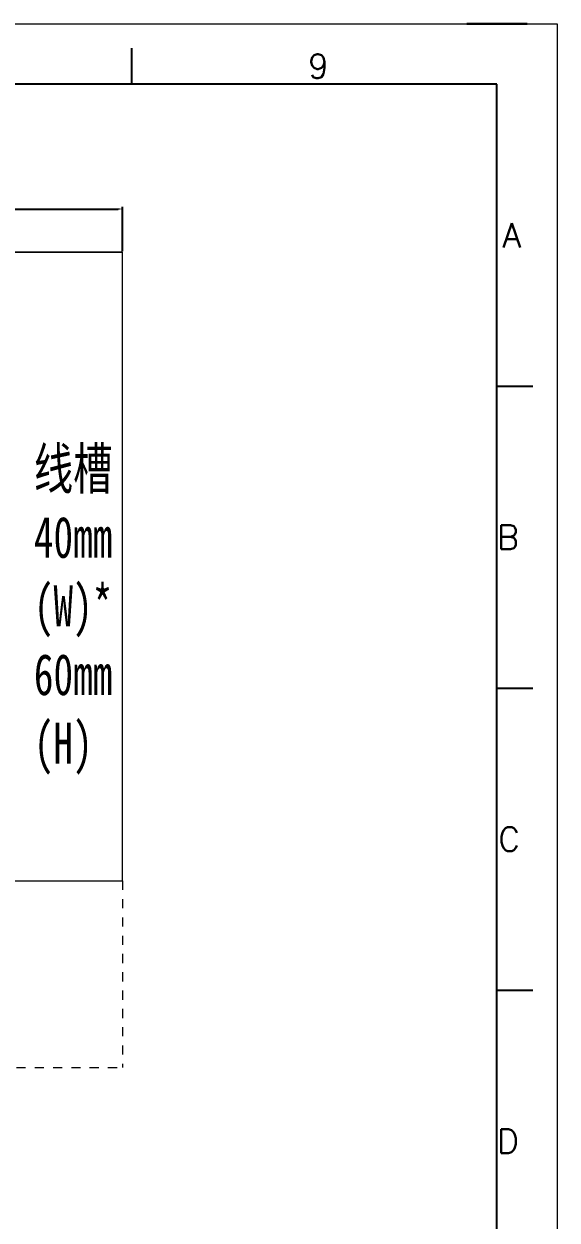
# Model space of a CAD drawing. Extents: x 33864 to 41687, y -3582 to -110.
# Drawn here: x 41396 to 41687, y -1374 to -720 of the extents above; entities that cross this region are included whole.
import ezdxf
from ezdxf.enums import TextEntityAlignment as Align

# ---------------------------------------------------------------- set-up
doc = ezdxf.new("R2010")
doc.units = 0
doc.header["$MEASUREMENT"] = 0
doc.linetypes.add('10', pattern=[20, 5, -5, 5, -5])
doc.layers.add('AE_BOR', color=1, linetype='Continuous')
doc.layers.add('细实线层', color=7, linetype='Continuous')
doc.styles.add('WD', font='romans.shx', dxfattribs={"bigfont": 'gbcbig.shx'})
doc.styles.add('宋', font='', dxfattribs={"width": 0.7})
doc.styles.get('宋').set_extended_font_data('SimSun')
doc.dimstyles.new('AM_ISO', dxfattribs={"dimtxt": 5.5, "dimasz": 2.5, "dimexe": 1.25, "dimexo": 0.5, "dimgap": 0.5, "dimtad": 1, "dimdsep": 46, "dimtxsty": 'Standard', "dimcen": 0, "dimclrd": 5, "dimclre": 5, "dimclrt": 1, "dimadec": 0, "dimazin": 2, "dimtp": 0.1, "dimtm": 0.1, "dimtfac": 0.71, "dimtmove": 0, "dimatfit": 3, "dimfxl": 1, "dimtfillclr": 6, "dimlwd": -1, "dimlwe": -1, "dimarcsym": 0})

# ---------------------------------------------------------------- blocks, each defined once
blk = doc.blocks.new('*D117')
at = {"layer": 'Defpoints', "color": 0, "lineweight": 0}
for p in [(41449.92, -821.25), (39901.92, -844.83), (41449.92, -844.83)]:
    blk.add_point(p, dxfattribs=at)
at = {"layer": '细实线层', "color": 5}
for p, q in [((39901.92, -844.33), (39901.92, -820)), ((39904.42, -821.25), (41447.42, -821.25)), ((41449.92, -844.33), (41449.92, -820))]:
    blk.add_line(p, q, dxfattribs=at)
at = {"layer": '细实线层', "color": 5, "lineweight": 0}
for points in [[(39904.42, -820.83), (39904.42, -821.66), (39901.92, -821.25)], [(41447.42, -821.66), (41447.42, -820.83), (41449.92, -821.25)]]:
    blk.add_solid(points, dxfattribs=at)
at = {"layer": '细实线层', "color": 1, "lineweight": 0, "insert": (40675.92, -818), "char_height": 5.5, "attachment_point": 5}
blk.add_mtext('1548', dxfattribs=at)

msp = doc.modelspace()

# ---------------------------------------------------------------- linework, layer by layer
for p, q in [((41654.367, -753.114), (39760.167, -753.114)), ((41654.367, -2073.114), (41654.367, -753.114))]:
    msp.add_line(p, q)
at = {"layer": 'AE_BOR', "color": 1, "lineweight": 15}
for p, q in [((39727.145, -720.114), (41687.345, -720.114)), ((41687.345, -720.114), (41687.345, -2106.114))]:
    msp.add_line(p, q, dxfattribs=at)
at = {"layer": 'AE_BOR', "lineweight": 30}
msp.add_line((41671.065, -720.114), (41638.065, -720.114), dxfattribs=at)
at = {"layer": 'AE_BOR'}
for p, q in [((41454.915, -753.114), (41454.915, -733.314)), ((41654.367, -918.114), (41674.167, -918.114)), ((41654.367, -1083.114), (41674.167, -1083.114)), ((41654.367, -1248.114), (41674.167, -1248.114))]:
    msp.add_line(p, q, dxfattribs=at)
at = {"layer": '细实线层', "lineweight": 0}
for p, q in [((39901.924, -844.826), (41449.924, -844.826)), ((41449.924, -844.826), (41389.924, -844.826)), ((41449.924, -1188.326), (41449.924, -844.826)), ((39901.924, -1188.326), (41449.924, -1188.326))]:
    msp.add_line(p, q, dxfattribs=at)
at = {"layer": '细实线层', "color": 5, "linetype": '10', "lineweight": 0}
for p in [(41449.924, -1188.326), (39901.924, -1290.326)]:
    msp.add_line(p, (41449.924, -1290.326), dxfattribs=at)

# ---------------------------------------------------------------- texts
at = {"lineweight": 0, "insert": (41401.437, -951.832), "char_height": 22.5, "width": 136.72473, "attachment_point": 1, "style": '宋'}
msp.add_mtext('线槽\\P40mm\\P(W)*\\P60mm\\P(H)', dxfattribs=at)
at = {"layer": 'AE_BOR', "style": 'WD'}
msp.add_text('9', height=13.2, dxfattribs=at).set_placement((41556.874, -749.814), align=Align.CENTER)
for s, p in [('A', (41667.724, -835.614)), ('B', (41666.467, -1000.614)), ('C', (41667.096, -1165.614)), ('D', (41666.467, -1330.614))]:
    msp.add_text(s, height=13.2, dxfattribs=at).set_placement(p, align=Align.MIDDLE_RIGHT)

# ---------------------------------------------------------------- dimensions: what is measured, and where the dimension line sits
at = {"layer": '细实线层', "lineweight": 0}
dim = msp.add_linear_dim(base=(41449.924, -821.246), p1=(39901.924, -844.826), p2=(41449.924, -844.826), dimstyle='AM_ISO', dxfattribs=at)
dim.commit()
dim.dimension.update_dxf_attribs({"geometry": '*D117', "text_midpoint": (40675.924, -817.996)})

doc.saveas('drawing.dxf')
